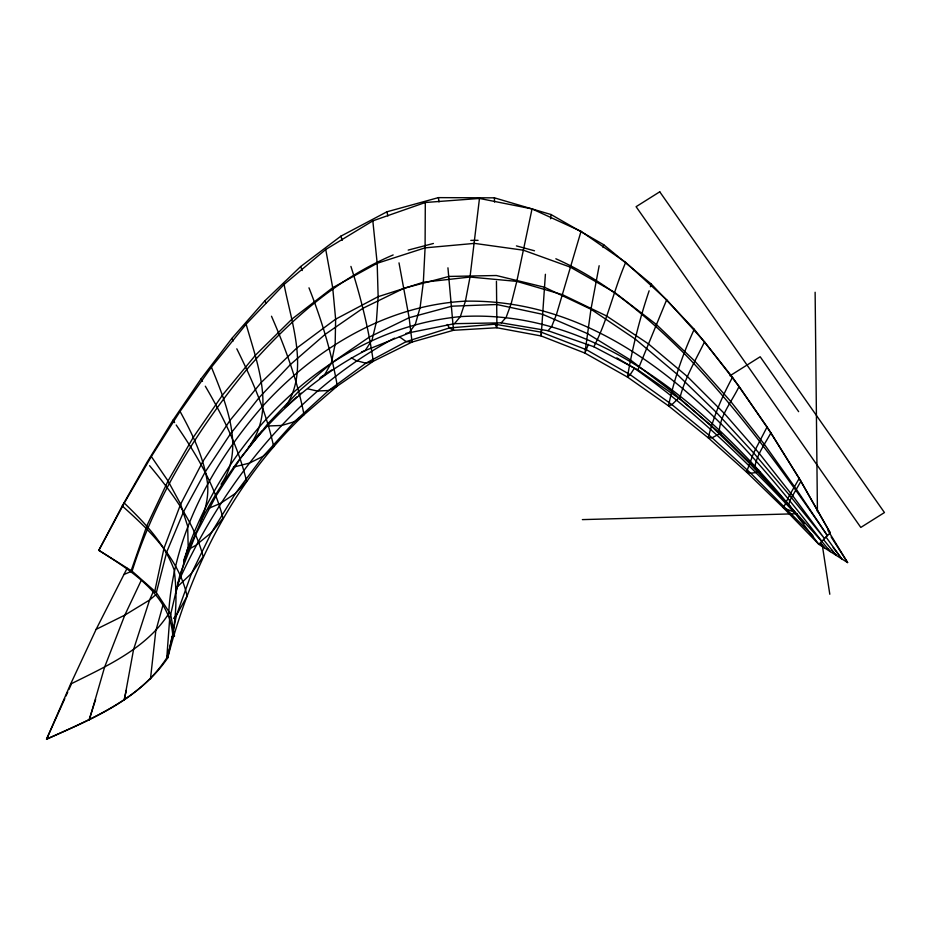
<?xml version="1.0" encoding="UTF-8"?>
<svg xmlns="http://www.w3.org/2000/svg" width="931" height="931" viewBox="0 0 931 931"><rect width="100%" height="100%" fill="white"/><g stroke="black" fill="none" stroke-linecap="round" stroke-linejoin="round"><path stroke-width="1.4" d="M172.654 633.767L176.436 615.286L191.518 573.368L211.453 532.567L235.508 493.36L263.252 456.225L294.394 421.743L304.018 414.737L337.313 386.062L373.273 361.275L412.061 342.061L453.502 330.284L496.933 327.759L541.167 335.963L584.912 353.082L627.436 377.055L668.505 405.869L708.223 437.803L746.534 472.064L783.413 507.849L818.826 544.321L830.219 532.846L800.916 481.292L770.891 432.88L739.074 386.47L704.546 341.852L666.666 299.782L625.69 262.402L581.037 231.33L532.032 208.893L479.477 198.443L425.304 202.504L425.083 247.855L423.337 282.256L420.114 307.428L415.331 324.267L408.79 333.135L361.531 351.999M541.376 329.504L541.167 335.963L545.403 274.284M127.116 568.271L96.137 629.344L70.616 684.076L46.55 739.191C90.54 719.523 139.545 700.031 166.777 657.88L169.896 615.833M166.777 657.88C175.808 629.728 177.972 599.261 174.167 570.005C164.601 543.134 144.282 522.524 124.265 503.043L151.322 456.539L180.055 411.409L211.418 367.128L246.133 324.174L284.083 284.432L325.745 249.485L372.831 220.868L425.304 202.504M550.605 218.773L551.024 214.526L494.442 197.849L438.396 197.628L386.877 211.814L340.874 236.171L300.666 266.545L264.893 300.771L231.819 338.477L201.108 378.789L172.991 420.195L146.958 462.416L122.24 505.964L98.826 550.314C130.48 570.459 170.245 594.583 172.852 636.222M150.438 679.223L155.78 630.997L163.123 604.568M479.477 198.443L470.015 277.042L465.419 301.167L460.345 316.621L454.479 323.674L405.916 333.414M168.627 614.495C172.759 536.058 212.14 464.045 262.961 405.881C315.19 348.485 386.528 305.287 465.419 301.167C621.629 298.607 734.303 427.923 821.782 541.342L786.032 501.925L749.408 463.277L711.412 426.212L671.81 391.532L630.543 360.029L587.38 333.554L542.529 314.294L496.828 304.507L451.872 306.183L409.128 317.715L369.339 337.069L332.658 362.182L298.77 391.241L267.895 423.64L240.233 458.715L216.05 495.874L195.743 534.545L180.067 574.218L170.687 614.344L174.516 636.21M183.733 560.485C223.533 438.885 328.48 329.469 460.345 316.621C596.492 308.219 707.246 407.022 788.766 504.777L791.431 508.163L756.379 469.247L719.186 432.415L679.688 398.864C684.483 378.696 695.515 360.39 704.546 341.852M124.3 700.019L133.552 649.559L149.577 600.018L153.627 590.882M64.798 698.646L46.55 739.191C90.714 719.244 139.394 699.46 167.708 657.926L172.072 636.606M532.032 208.893L516.798 281.383L511.212 303.576L506.138 317.366L501.25 322.848L454.479 323.674M599.157 265.731L590.964 309.232L584.912 353.082L588.38 344.342M603.055 247.495L603.66 244.69L551.024 214.526M154.441 592.814L164.007 548.219L180.637 504.183L202.877 461.392L229.899 420.533L261.239 382.443L296.57 348.229L335.637 319.17L378.137 296.675L423.337 282.256L470.015 277.042L516.798 281.383L562.545 294.708L606.453 315.912L648.162 343.679L687.509 376.671L724.504 413.643L759.37 453.537L792.49 495.478L824.517 538.595L789.523 495.234L753.645 452.897L716.218 412.247L676.79 373.994L635.151 338.977L590.964 309.232L544.367 287.202L496.351 275.518L448.986 276.437L404.217 288.168L362.927 308.266L325.198 334.334L290.519 364.428L258.899 397.874L230.388 433.951L205.192 471.994L183.698 511.456L166.789 551.839L156.35 592.593L170.687 614.344M124.056 699.972L126.383 690.243M89.295 720.047L104.575 667.201L124.824 615.112L140.953 580.967M581.037 231.33L556.494 314.387L551.746 326.409L548.045 330.726L501.25 322.848M175.54 593.838L188.202 546.776L187.643 526.166L180.637 504.183L168.034 480.955L151.322 456.539M167.708 657.926C191.064 566.642 235.264 480.152 304.018 414.737C297.454 380.663 285.328 347.961 271.503 316.237M649.128 290.786C639.597 318.902 632.393 347.787 627.436 377.055L630.159 374.681L634.36 368.257L616.834 357.9M650.42 286.748L651.281 284.048L603.66 244.69M88.992 719.977L95.625 699.507M130.91 571.378L146.807 525.899L168.034 480.955L193.38 437.186L222.556 394.988L255.536 355.118L292.218 318.868L332.704 287.702L377.183 263.275L425.083 247.855L474.507 243.387L523.443 250.206L570.412 267.174L614.646 292.427L656.041 324.221L694.677 361.019L730.637 401.342L764.293 444.227L796.284 489.171L827.415 535.662C783.751 471.738 737.934 408.93 683.971 353.221C646.137 315.749 604.964 280.487 555.842 258.771M156.35 592.593L132.086 571.18C155.407 496.712 197.651 429.552 246.796 369.467C287.632 322.463 335.23 279.486 393.161 254.943M183.628 561.963C192.601 536.291 210.057 512.003 207.578 483.689C204.017 457.784 192.473 434.102 180.055 411.409M625.69 262.402C613.808 289.948 607.652 320.171 593.827 346.739L548.045 330.726M679.688 398.864L637.851 369.875L666.666 299.782M651.281 284.048L694.235 329.271C682.923 353.78 674.032 379.429 668.505 405.869L671.926 404.624L679.537 397.293M65.973 696.039L67.742 692.105M68.917 689.499L71.28 684.262M178.1 582.55C223.324 482.409 296.442 390.345 394.558 338.139M694.235 329.271L732.511 377.288C722.095 396.431 713.495 416.623 708.223 437.803L712.11 437.768L721.071 433.02M124.265 503.043L98.826 550.314L132.086 571.18M732.511 377.288L767.097 426.957L753.645 452.897L746.534 472.064L750.782 473.262L760.452 471.842M739.074 386.47C732.115 401.203 719.64 415.703 719.186 432.415M200.456 521.895C237.254 450.464 293.498 388.064 365.185 350.615L372.086 339.885L376.368 322.01L378.137 296.675L377.183 263.275L372.831 220.868M770.891 432.88C765.131 443.622 757.392 453.874 754.994 466.035L756.379 469.247L758.718 469.98M767.097 426.957L799.24 478.418L789.523 495.234L783.413 507.849L793.747 511.945L804.337 523.431M800.916 481.292L789.802 500.599L788.766 504.777L818.826 544.321L847.606 562.58L827.996 530.472M169.372 612.633C147.086 648.29 106.832 665.991 70.616 684.076M248.309 447.334L259.155 433.904M221.089 484.248C245.761 448.719 225.733 402.844 211.418 367.128M255.094 438.664L261.832 431.111M173.597 618.359L176.436 615.286L187.061 596.154C178.961 558.402 149.914 530.705 122.24 505.964M250.916 443.843C275.343 408.174 256.665 361.67 246.133 324.174M176.075 587.996L191.518 573.368L203.144 556.645C194.125 521.942 172.177 492.778 149.588 465.675M284.909 407.359L296.768 396.92M298.921 395.023L301.074 393.126M284.956 407.499C309.918 371.853 291.484 323.138 284.083 284.432M156.024 594.583L149.577 600.018L124.824 615.112L96.137 629.344M321.114 377.032L331.762 369.979M319.799 378.091L324.442 375.158L331.436 362.659L335.16 344.063L335.637 319.17L332.704 287.702L325.745 249.485M730.02 375.752L760.185 356.771L798.635 411.653M187.073 550.268L195.778 545.345L211.453 532.567L223.021 518.218C214.316 484.167 195.941 453.734 176.203 425.013M207.485 508.885L220.728 503.24L235.508 493.36L246.61 481.397C238.592 447.497 222.788 416.122 205.32 386.214M123.637 574.625L131.655 571.238M408.197 250.09L433.415 243.468M233.39 467.141L249.415 463.103L263.252 456.225L273.691 446.705C266.359 412.433 252.278 380.104 236.811 348.811M812.938 535.849L750.782 473.262L712.11 437.768L671.926 404.624L630.159 374.681L586.542 349.777L541.214 332.169L494.989 324.209L449.475 327.921L406.172 341.63L365.86 363.195L328.69 390.508L294.394 421.743L281.616 425.479L266.813 426.014M582.364 519.614L797.122 513.737M470.807 240.384L478.08 240.338M307.847 388.844L317.192 391.02L328.69 390.508L337.313 386.062C331.529 352.407 321.509 319.566 308.976 287.83M516.414 245.9L534.499 250.788M593.827 346.739L637.851 369.875M351.29 357.795L355.945 360.506L365.86 363.195L373.273 361.275C368.676 329.074 360.844 297.373 350.917 266.417M399.422 336.778L406.172 341.63L412.061 342.061L409.128 317.715L399.003 262.868M634.36 368.257C693.141 409.465 744.823 459.646 793.747 511.945M820.863 544.03L824.819 548.115L821.107 543.681M827.45 548.487L830.347 551.629L821.933 541.633M831.499 549.849L836.108 555.283L823.656 539.736M792.362 509.28L795.144 512.609M833.175 547.486L841.74 558.856L825.925 536.908M172.991 420.195L174.597 422.604M447.217 324.477L449.475 327.921L453.502 330.284L447.939 267.825M831.162 536.954L847.606 562.58M799.24 478.418L830.219 532.846M201.108 378.789L202.516 381.256M494.989 324.209L496.933 327.759L496.444 281.325M231.819 338.477L233.064 341.06M264.893 300.771L265.987 303.343M300.666 266.545L302.226 270.537M340.874 236.171L342.247 240.291M386.877 211.814L387.89 215.934M822.422 545.892L829.8 594.246M438.396 197.628L439.025 201.922M494.442 197.849L494.547 202.085M815.125 292.253L817.43 511.736M659.753 191.809L636.094 206.694L860.803 527.435L884.45 512.55L659.753 191.809"/></g></svg>
